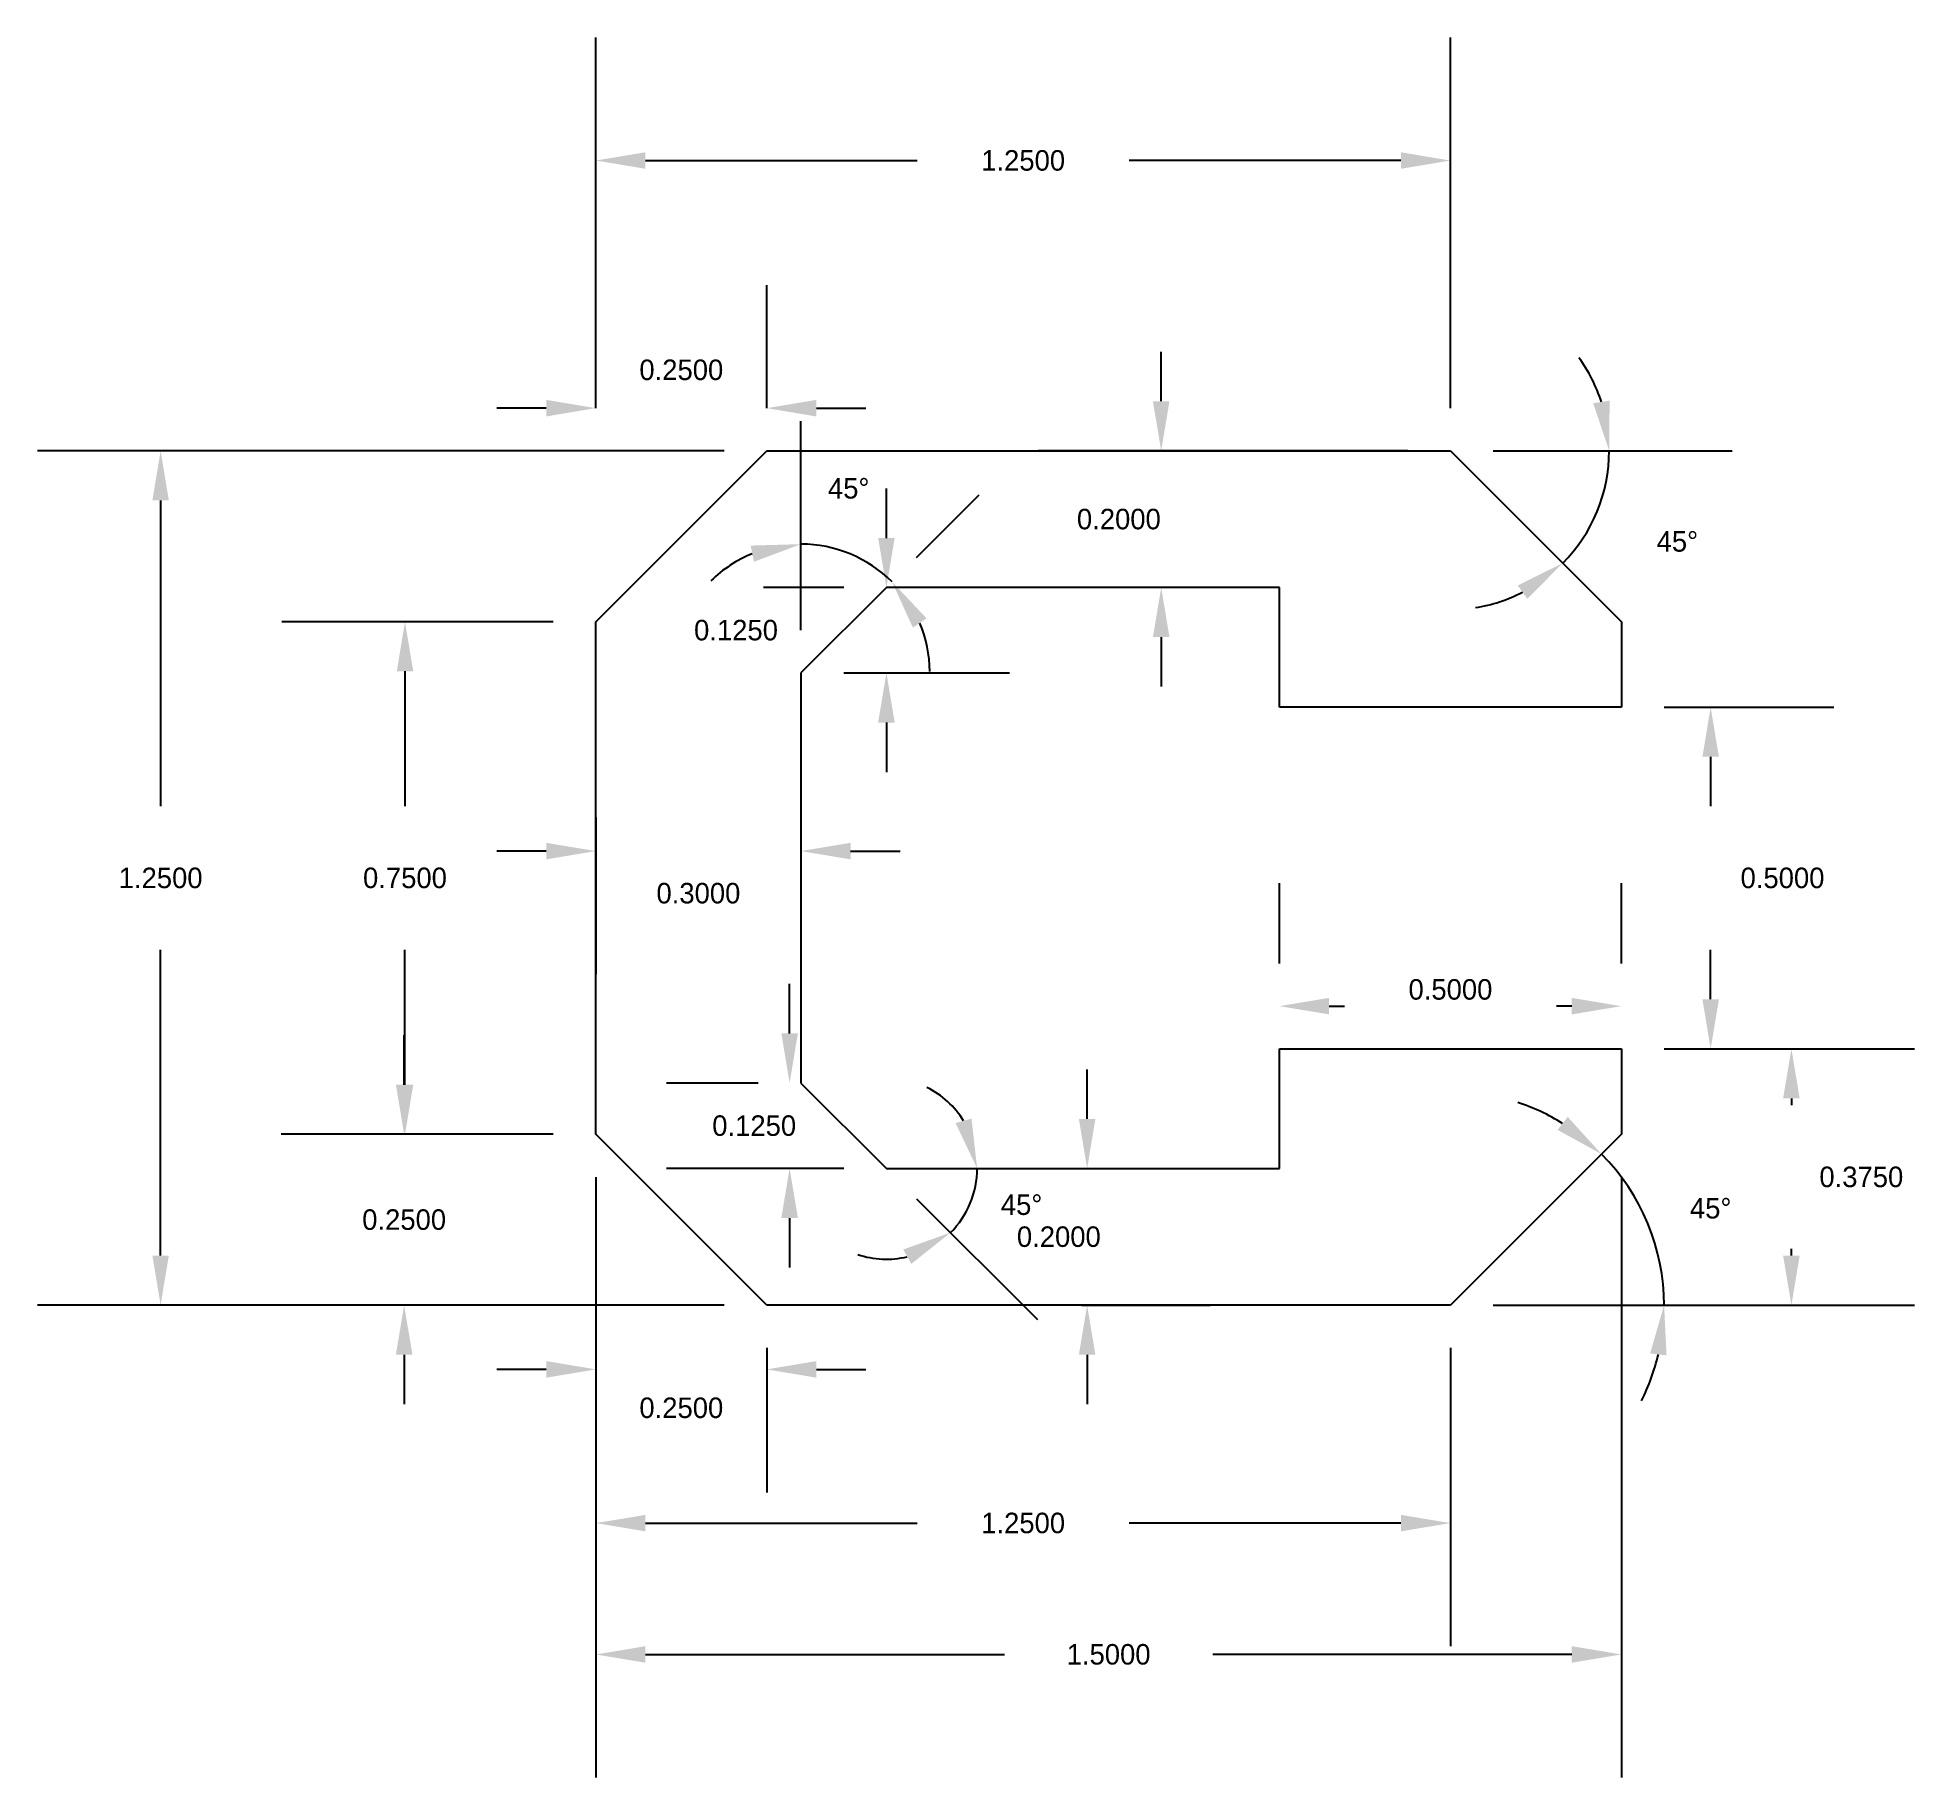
# Model space of a CAD drawing. Header units: inches. Extents: x -0.82 to 1.93, y -0.69 to 1.85.
import ezdxf

# ---------------------------------------------------------------- set-up
doc = ezdxf.new("R2010")
doc.units = ezdxf.units.IN
doc.header["$MEASUREMENT"] = 0
doc.dimstyles.get("Standard").update_dxf_attribs({"dimtxt": 0.03, "dimasz": 0.0725, "dimexe": 0.18, "dimexo": 0.0625, "dimgap": 0.09, "dimtad": 0, "dimtih": 1, "dimtoh": 1, "dimdec": 4, "dimzin": 0, "dimdsep": 46, "dimtxsty": 'Standard', "dimcen": 0.09, "dimclrt": 3, "dimadec": 0, "dimazin": 0, "dimtfac": 1, "dimtdec": 4, "dimtofl": 0, "dimtmove": 2, "dimatfit": 3, "dimfxl": 1, "dimtfillclr": 1, "dimtolj": 1, "dimtzin": 0, "dimarcsym": 0})

# ---------------------------------------------------------------- blocks, each defined once
blk = doc.blocks.new('*D1')
at = {"color": 0, "lineweight": -2}
for p, q in [((-0.0625, 1), (-0.4592, 1)), ((-0.2792, 0.9275), (-0.2792, 0.73)), ((-0.2792, 0.3225), (-0.2792, 0.52)), ((-0.0625, 0.25), (-0.4592, 0.25))]:
    blk.add_line(p, q, dxfattribs=at)
at = {"color": 0}
for points in [[(-0.2912, 0.9275), (-0.2671, 0.9275), (-0.2792, 1)], [(-0.2912, 0.3225), (-0.2671, 0.3225), (-0.2792, 0.25)]]:
    blk.add_solid(points, dxfattribs=at)
at = {"layer": 'Defpoints', "color": 0}
for p in [(0, 1), (-0.2792, 0.25), (0, 0.25)]:
    blk.add_point(p, dxfattribs=at)
at = {"color": 3, "insert": (-0.2792, 0.625), "char_height": 0.03, "attachment_point": 5}
blk.add_mtext('\\A1;0.7500', dxfattribs=at)
blk = doc.blocks.new('*D2')
at = {"color": 0, "lineweight": -2}
for p, q in [((0.1875, 1.25), (-0.8166, 1.25)), ((-0.6366, 1.1775), (-0.6366, 0.73)), ((-0.6366, 0.0725), (-0.6366, 0.52)), ((0.1875, 0), (-0.8166, 0))]:
    blk.add_line(p, q, dxfattribs=at)
at = {"color": 0}
for points in [[(-0.6487, 1.1775), (-0.6246, 1.1775), (-0.6366, 1.25)], [(-0.6487, 0.0725), (-0.6246, 0.0725), (-0.6366, 0)]]:
    blk.add_solid(points, dxfattribs=at)
at = {"layer": 'Defpoints', "color": 0}
for p in [(0.25, 1.25), (-0.6366, 0), (0.25, 0)]:
    blk.add_point(p, dxfattribs=at)
at = {"color": 3, "insert": (-0.6366, 0.625), "char_height": 0.03, "attachment_point": 5}
blk.add_mtext('\\A1;1.2500', dxfattribs=at)
blk = doc.blocks.new('*D3')
at = {"color": 0, "lineweight": -2}
for p, q in [((0.7186, 0.2725), (0.7186, 0.345)), ((0.7145, 0.2), (0.8986, 0.2)), ((0.7103, 0), (0.8986, 0)), ((0.7186, -0.0725), (0.7186, -0.145))]:
    blk.add_line(p, q, dxfattribs=at)
at = {"color": 0}
for points in [[(0.7065, 0.2725), (0.7307, 0.2725), (0.7186, 0.2)], [(0.7065, -0.0725), (0.7307, -0.0725), (0.7186, 0)]]:
    blk.add_solid(points, dxfattribs=at)
at = {"layer": 'Defpoints', "color": 0}
for p in [(0.652, 0.2), (0.6478, 0), (0.7186, 0)]:
    blk.add_point(p, dxfattribs=at)
at = {"color": 3, "insert": (0.6772, 0.1), "char_height": 0.03, "attachment_point": 5}
blk.add_mtext('\\A1;0.2000', dxfattribs=at)
blk = doc.blocks.new('*D4')
at = {"color": 0, "lineweight": -2}
for p, q in [((1, 0.5), (1, 0.6175)), ((1.5, 0.5), (1.5, 0.6175)), ((1.0725, 0.4375), (1.095, 0.4375)), ((1.4275, 0.4375), (1.405, 0.4375))]:
    blk.add_line(p, q, dxfattribs=at)
at = {"color": 0}
for points in [[(1.0725, 0.4496), (1.0725, 0.4254), (1, 0.4375)], [(1.4275, 0.4496), (1.4275, 0.4254), (1.5, 0.4375)]]:
    blk.add_solid(points, dxfattribs=at)
at = {"layer": 'Defpoints', "color": 0}
for p in [(1, 0.4375), (1, 0.4375), (1.5, 0.4375)]:
    blk.add_point(p, dxfattribs=at)
at = {"color": 3, "insert": (1.25, 0.4618), "char_height": 0.03, "attachment_point": 5}
blk.add_mtext('\\A1;0.5000', dxfattribs=at)
blk = doc.blocks.new('*D5')
at = {"color": 0, "lineweight": -2}
for p, q in [((1.5625, 0.875), (1.8106, 0.875)), ((1.6306, 0.8025), (1.6306, 0.73)), ((1.6306, 0.4475), (1.6306, 0.52)), ((1.5625, 0.375), (1.8106, 0.375))]:
    blk.add_line(p, q, dxfattribs=at)
at = {"color": 0}
for points in [[(1.6186, 0.8025), (1.6427, 0.8025), (1.6306, 0.875)], [(1.6186, 0.4475), (1.6427, 0.4475), (1.6306, 0.375)]]:
    blk.add_solid(points, dxfattribs=at)
at = {"layer": 'Defpoints', "color": 0}
for p in [(1.5, 0.875), (1.5, 0.375), (1.6306, 0.375)]:
    blk.add_point(p, dxfattribs=at)
at = {"color": 3, "insert": (1.7357, 0.625), "char_height": 0.03, "attachment_point": 5}
blk.add_mtext('\\A1;0.5000', dxfattribs=at)
blk = doc.blocks.new('*D7')
at = {"color": 0, "lineweight": -2}
for p, q in [((0, 1.3125), (0, 1.8548)), ((1.25, 1.3125), (1.25, 1.8548)), ((0.0725, 1.6748), (0.47, 1.6748)), ((1.1775, 1.6748), (0.78, 1.6748))]:
    blk.add_line(p, q, dxfattribs=at)
at = {"color": 0}
for points in [[(0.0725, 1.6869), (0.0725, 1.6627), (0, 1.6748)], [(1.1775, 1.6869), (1.1775, 1.6627), (1.25, 1.6748)]]:
    blk.add_solid(points, dxfattribs=at)
at = {"layer": 'Defpoints', "color": 0}
for p in [(0, 1.6748), (0, 1.25), (1.25, 1.25)]:
    blk.add_point(p, dxfattribs=at)
at = {"color": 3, "insert": (0.625, 1.6748), "char_height": 0.03, "attachment_point": 5}
blk.add_mtext('\\A1;1.2500', dxfattribs=at)
blk = doc.blocks.new('*D8')
at = {"color": 0, "lineweight": -2}
for p, q in [((0, 1.3125), (0, 1.4925)), ((0.25, 1.3125), (0.25, 1.4925)), ((-0.0725, 1.3125), (-0.145, 1.3125)), ((0.3225, 1.3125), (0.395, 1.3125))]:
    blk.add_line(p, q, dxfattribs=at)
at = {"color": 0}
for points in [[(-0.0725, 1.3246), (-0.0725, 1.3004), (0, 1.3125)], [(0.3225, 1.3246), (0.3225, 1.3004), (0.25, 1.3125)]]:
    blk.add_solid(points, dxfattribs=at)
at = {"layer": 'Defpoints', "color": 0}
for p in [(0, 1.3125), (0, 1.25), (0.25, 1.25)]:
    blk.add_point(p, dxfattribs=at)
at = {"color": 3, "insert": (0.125, 1.3684), "char_height": 0.03, "attachment_point": 5}
blk.add_mtext('\\A1;0.2500', dxfattribs=at)
blk = doc.blocks.new('*D11')
at = {"color": 0, "lineweight": -2}
for p, q in [((0, 0.7134), (0, 0.4844)), ((-0.0725, 0.6644), (-0.145, 0.6644)), ((0.3, 0.6859), (0.3, 0.4844)), ((0.3725, 0.6644), (0.445, 0.6644))]:
    blk.add_line(p, q, dxfattribs=at)
at = {"color": 0}
for points in [[(-0.0725, 0.6765), (-0.0725, 0.6523), (0, 0.6644)], [(0.3725, 0.6765), (0.3725, 0.6523), (0.3, 0.6644)]]:
    blk.add_solid(points, dxfattribs=at)
at = {"layer": 'Defpoints', "color": 0}
for p in [(0, 0.7759), (0.3, 0.7484), (0, 0.6644)]:
    blk.add_point(p, dxfattribs=at)
at = {"color": 3, "insert": (0.15, 0.6026), "char_height": 0.03, "attachment_point": 5}
blk.add_mtext('\\A1;0.3000', dxfattribs=at)
blk = doc.blocks.new('*D12')
at = {"color": 0, "lineweight": -2}
for p, q in [((0.425, 1.1225), (0.425, 1.195)), ((0.3625, 1.05), (0.245, 1.05)), ((0.3625, 0.925), (0.605, 0.925)), ((0.425, 0.8525), (0.425, 0.78))]:
    blk.add_line(p, q, dxfattribs=at)
at = {"color": 0}
for points in [[(0.4129, 1.1225), (0.4371, 1.1225), (0.425, 1.05)], [(0.4129, 0.8525), (0.4371, 0.8525), (0.425, 0.925)]]:
    blk.add_solid(points, dxfattribs=at)
at = {"layer": 'Defpoints', "color": 0}
for p in [(0.425, 1.05), (0.425, 1.05), (0.3, 0.925)]:
    blk.add_point(p, dxfattribs=at)
at = {"color": 3, "insert": (0.205, 0.9875), "char_height": 0.03, "attachment_point": 5}
blk.add_mtext('\\A1;0.1250', dxfattribs=at)
blk = doc.blocks.new('*D13')
at = {"color": 0, "lineweight": -2}
for p, q in [((0.8269, 1.3225), (0.8269, 1.395)), ((1.1875, 1.25), (0.6469, 1.25)), ((0.9375, 1.05), (0.6469, 1.05)), ((0.8269, 0.9775), (0.8269, 0.905))]:
    blk.add_line(p, q, dxfattribs=at)
at = {"color": 0}
for points in [[(0.8148, 1.3225), (0.839, 1.3225), (0.8269, 1.25)], [(0.8148, 0.9775), (0.839, 0.9775), (0.8269, 1.05)]]:
    blk.add_solid(points, dxfattribs=at)
at = {"layer": 'Defpoints', "color": 0}
for p in [(0.8269, 1.25), (1.25, 1.25), (1, 1.05)]:
    blk.add_point(p, dxfattribs=at)
at = {"color": 3, "insert": (0.765, 1.15), "char_height": 0.03, "attachment_point": 5}
blk.add_mtext('\\A1;0.2000', dxfattribs=at)
blk = doc.blocks.new('*D14')
at = {"color": 0, "lineweight": -2}
for p, q in [((0.2834, 0.3975), (0.2834, 0.47)), ((0.2375, 0.325), (0.1034, 0.325)), ((0.3625, 0.2), (0.1034, 0.2)), ((0.2834, 0.1275), (0.2834, 0.055))]:
    blk.add_line(p, q, dxfattribs=at)
at = {"color": 0}
for points in [[(0.2713, 0.3975), (0.2955, 0.3975), (0.2834, 0.325)], [(0.2713, 0.1275), (0.2955, 0.1275), (0.2834, 0.2)]]:
    blk.add_solid(points, dxfattribs=at)
at = {"layer": 'Defpoints', "color": 0}
for p in [(0.3, 0.325), (0.2834, 0.2), (0.425, 0.2)]:
    blk.add_point(p, dxfattribs=at)
at = {"color": 3, "insert": (0.2316, 0.2625), "char_height": 0.03, "attachment_point": 5}
blk.add_mtext('\\A1;0.1250', dxfattribs=at)
blk = doc.blocks.new('*D15')
at = {"color": 0, "lineweight": -2}
for p, q in [((-0.2804, 0.3225), (-0.2804, 0.395)), ((-0.0625, 0.25), (-0.4604, 0.25)), ((0.1875, 0), (-0.4604, 0)), ((-0.2804, -0.0725), (-0.2804, -0.145))]:
    blk.add_line(p, q, dxfattribs=at)
at = {"color": 0}
for points in [[(-0.2925, 0.3225), (-0.2683, 0.3225), (-0.2804, 0.25)], [(-0.2925, -0.0725), (-0.2683, -0.0725), (-0.2804, 0)]]:
    blk.add_solid(points, dxfattribs=at)
at = {"layer": 'Defpoints', "color": 0}
for p in [(-0.2804, 0.25), (0, 0.25), (0.25, 0)]:
    blk.add_point(p, dxfattribs=at)
at = {"color": 3, "insert": (-0.2804, 0.125), "char_height": 0.03, "attachment_point": 5}
blk.add_mtext('\\A1;0.2500', dxfattribs=at)
blk = doc.blocks.new('*D16')
at = {"color": 0, "lineweight": -2}
for p, q in [((0, 0.1875), (0, -0.274)), ((0.25, -0.0625), (0.25, -0.274)), ((-0.0725, -0.094), (-0.145, -0.094)), ((0.3225, -0.094), (0.395, -0.094))]:
    blk.add_line(p, q, dxfattribs=at)
at = {"color": 0}
for points in [[(-0.0725, -0.0819), (-0.0725, -0.1061), (0, -0.094)], [(0.3225, -0.0819), (0.3225, -0.1061), (0.25, -0.094)]]:
    blk.add_solid(points, dxfattribs=at)
at = {"layer": 'Defpoints', "color": 0}
for p in [(0, 0.25), (0.25, 0), (0.25, -0.094)]:
    blk.add_point(p, dxfattribs=at)
at = {"color": 3, "insert": (0.125, -0.1504), "char_height": 0.03, "attachment_point": 5}
blk.add_mtext('\\A1;0.2500', dxfattribs=at)
blk = doc.blocks.new('*D17')
at = {"color": 0, "lineweight": -2}
for p, q in [((0, 0.1875), (0, -0.6911)), ((1.5, 0.1875), (1.5, -0.6911)), ((0.0725, -0.5111), (0.5975, -0.5111)), ((1.4275, -0.5111), (0.9025, -0.5111))]:
    blk.add_line(p, q, dxfattribs=at)
at = {"color": 0}
for points in [[(0.0725, -0.499), (0.0725, -0.5232), (0, -0.5111)], [(1.4275, -0.499), (1.4275, -0.5232), (1.5, -0.5111)]]:
    blk.add_solid(points, dxfattribs=at)
at = {"layer": 'Defpoints', "color": 0}
for p in [(0, 0.25), (1.5, 0.25), (1.5, -0.5111)]:
    blk.add_point(p, dxfattribs=at)
at = {"color": 3, "insert": (0.75, -0.5111), "char_height": 0.03, "attachment_point": 5}
blk.add_mtext('\\A1;1.5000', dxfattribs=at)
blk = doc.blocks.new('*D18')
at = {"color": 0, "lineweight": -2}
for p, q in [((0, 0.1875), (0, -0.4989)), ((1.25, -0.0625), (1.25, -0.4989)), ((0.0725, -0.3189), (0.47, -0.3189)), ((1.1775, -0.3189), (0.78, -0.3189))]:
    blk.add_line(p, q, dxfattribs=at)
at = {"color": 0}
for points in [[(0.0725, -0.3069), (0.0725, -0.331), (0, -0.3189)], [(1.1775, -0.3069), (1.1775, -0.331), (1.25, -0.3189)]]:
    blk.add_solid(points, dxfattribs=at)
at = {"layer": 'Defpoints', "color": 0}
for p in [(0, 0.25), (1.25, 0), (1.25, -0.3189)]:
    blk.add_point(p, dxfattribs=at)
at = {"color": 3, "insert": (0.625, -0.3189), "char_height": 0.03, "attachment_point": 5}
blk.add_mtext('\\A1;1.2500', dxfattribs=at)
blk = doc.blocks.new('*D19')
at = {"color": 0, "lineweight": -2}
blk.add_line((1.3125, 1.25), (1.6622, 1.25), dxfattribs=at)
for start, end in [(17.9658, 35.9317), (315, 0), (279.0683, 297.0342)]:
    blk.add_arc((1.25, 1.25), 0.2322, start, end, dxfattribs=at)
at = {"color": 0}
for points in [[(1.4828, 1.3235), (1.4589, 1.3197), (1.4822, 1.25)], [(1.3484, 1.053), (1.3626, 1.0334), (1.4142, 1.0858)]]:
    blk.add_solid(points, dxfattribs=at)
at = {"layer": 'Defpoints', "color": 0}
for p in [(0.25, 1.25), (1.25, 1.25), (1.25, 1.25), (1.4511, 1.1339), (1.5, 1)]:
    blk.add_point(p, dxfattribs=at)
at = {"color": 3, "insert": (1.5819, 1.1173), "char_height": 0.03, "attachment_point": 5}
blk.add_mtext('\\A1;45°', dxfattribs=at)
blk = doc.blocks.new('*D20')
at = {"color": 0, "lineweight": -2}
blk.add_line((1.3125, 0), (1.7425, 0), dxfattribs=at)
for start, end in [(58.3226, 71.6452), (0, 45), (333.3548, 346.6774)]:
    blk.add_arc((1.25, 0), 0.3125, start, end, dxfattribs=at)
at = {"color": 0}
for points in [[(1.4216, 0.2754), (1.4066, 0.2565), (1.471, 0.221)], [(1.5421, -0.0706), (1.5661, -0.0734), (1.5625, 0)]]:
    blk.add_solid(points, dxfattribs=at)
at = {"layer": 'Defpoints', "color": 0}
for p in [(1.5, 0.25), (1.5206, 0.1562), (0.25, 0), (1.25, 0), (1.25, 0)]:
    blk.add_point(p, dxfattribs=at)
at = {"color": 3, "insert": (1.6306, 0.1416), "char_height": 0.03, "attachment_point": 5}
blk.add_mtext('\\A1;45°', dxfattribs=at)
blk = doc.blocks.new('*D21')
at = {"color": 0, "lineweight": -2}
for p, q in [((0.3, 0.9875), (0.3, 1.2935)), ((0.4692, 1.0942), (0.5606, 1.1856))]:
    blk.add_line(p, q, dxfattribs=at)
for start, end in [(112.175, 134.3501), (45, 90), (0.6499, 22.825)]:
    blk.add_arc((0.3, 0.925), 0.1885, start, end, dxfattribs=at)
at = {"color": 0}
for points in [[(0.2265, 1.1114), (0.2312, 1.0877), (0.3, 1.1135)], [(0.4637, 0.9914), (0.4838, 1.0049), (0.4333, 1.0583)]]:
    blk.add_solid(points, dxfattribs=at)
at = {"layer": 'Defpoints', "color": 0}
for p in [(0.3942, 1.0882), (0.425, 1.05), (0.3, 0.925), (0.3, 0.925), (0.3, 0.325)]:
    blk.add_point(p, dxfattribs=at)
at = {"color": 3, "insert": (0.3698, 1.195), "char_height": 0.03, "attachment_point": 5}
blk.add_mtext('\\A1;45°', dxfattribs=at)
blk = doc.blocks.new('*D22')
at = {"color": 0, "lineweight": -2}
blk.add_line((0.4692, 0.1558), (0.6461, -0.0211), dxfattribs=at)
for start, end in [(31.7179, 63.4357), (315, 0), (251.5643, 283.2821)]:
    blk.add_arc((0.425, 0.2), 0.1327, start, end, dxfattribs=at)
at = {"color": 0}
for points in [[(0.5495, 0.273), (0.5262, 0.2664), (0.5577, 0.2)], [(0.4496, 0.0814), (0.4614, 0.0603), (0.5188, 0.1062)]]:
    blk.add_solid(points, dxfattribs=at)
at = {"layer": 'Defpoints', "color": 0}
for p in [(0.3, 0.325), (0.425, 0.2), (0.425, 0.2), (1, 0.2), (0.5399, 0.1337)]:
    blk.add_point(p, dxfattribs=at)
at = {"color": 3, "insert": (0.6227, 0.1468), "char_height": 0.03, "attachment_point": 5}
blk.add_mtext('\\A1;45°', dxfattribs=at)
blk = doc.blocks.new('*D23')
at = {"color": 0, "lineweight": -2}
for p, q in [((1.5625, 0.375), (1.9287, 0.375)), ((1.7487, 0.3025), (1.7487, 0.2925)), ((1.7487, 0.0725), (1.7487, 0.0825)), ((1.3125, 0), (1.9287, 0))]:
    blk.add_line(p, q, dxfattribs=at)
at = {"color": 0}
for points in [[(1.7366, 0.3025), (1.7608, 0.3025), (1.7487, 0.375)], [(1.7366, 0.0725), (1.7608, 0.0725), (1.7487, 0)]]:
    blk.add_solid(points, dxfattribs=at)
at = {"layer": 'Defpoints', "color": 0}
for p in [(1.5, 0.375), (1.25, 0), (1.7487, 0)]:
    blk.add_point(p, dxfattribs=at)
at = {"color": 3, "insert": (1.851, 0.1875), "char_height": 0.03, "attachment_point": 5}
blk.add_mtext('\\A1;0.3750', dxfattribs=at)

msp = doc.modelspace()

# ---------------------------------------------------------------- linework, layer by layer
for p, q in [((0, 1), (0.25, 1.25)), ((0.25, 1.25), (1.25, 1.25)), ((1.25, 1.25), (1.5, 1)), ((0.425, 1.05), (0.3, 0.925)), ((1, 1.05), (0.425, 1.05)), ((1, 0.875), (1, 1.05)), ((0, 0.25), (0, 1)), ((1.5, 1), (1.5, 0.875)), ((0.3, 0.925), (0.3, 0.325)), ((1.5, 0.875), (1, 0.875)), ((1, 0.2), (1, 0.375)), ((1, 0.375), (1.5, 0.375)), ((1.5, 0.375), (1.5, 0.25)), ((0.3, 0.325), (0.425, 0.2)), ((0.25, 0), (0, 0.25)), ((1.5, 0.25), (1.25, 0)), ((0.425, 0.2), (1, 0.2)), ((1.25, 0), (0.25, 0))]:
    msp.add_line(p, q)

# ---------------------------------------------------------------- dimensions: what is measured, and where the dimension line sits
for base, p1, p2, picture, middle in [((0, 1.67482), (1.25, 1.25), (0, 1.25), '*D7', (0.625, 1.67482)), ((1.5, -0.51112), (0, 0.25), (1.5, 0.25), '*D17', (0.75, -0.51112)), ((1.25, -0.31894), (0, 0.25), (1.25, 0), '*D18', (0.625, -0.31894))]:
    dim = msp.add_linear_dim(base=base, p1=p1, p2=p2, dimstyle='Standard')
    dim.commit()
    dim.dimension.update_dxf_attribs({"geometry": picture, "text_midpoint": middle})
for base, p1, p2, picture, middle in [((0, 1.3125), (0.25, 1.25), (0, 1.25), '*D8', (0.125, 1.36844)), ((0, 0.66442), (0.3, 0.74836), (0, 0.77586), '*D11', (0.15, 0.6026)), ((1, 0.4375), (1.5, 0.4375), (1, 0.4375), '*D4', (1.25, 0.46177)), ((0.25, -0.09403), (0, 0.25), (0.25, 0), '*D16', (0.125, -0.15037))]:
    dim = msp.add_linear_dim(base=base, p1=p1, p2=p2, dimstyle='Standard')
    dim.commit()
    dim.dimension.update_dxf_attribs({"geometry": picture, "text_midpoint": middle, "dimtype": 160})
for base, line1, line2, picture, middle in [((1.45106, 1.13392), ((1.25, 1.25), (1.5, 1)), ((0.25, 1.25), (1.25, 1.25)), '*D19', (1.58194, 1.11726)), ((0.39425, 1.08825), ((0.3, 0.925), (0.3, 0.325)), ((0.425, 1.05), (0.3, 0.925)), '*D21', (0.3698, 1.195)), ((0.53988, 0.13367), ((0.3, 0.325), (0.425, 0.2)), ((0.425, 0.2), (1, 0.2)), '*D22', (0.62269, 0.1468)), ((1.52063, 0.15625), ((1.25, 0), (0.25, 0)), ((1.5, 0.25), (1.25, 0)), '*D20', (1.63063, 0.14161))]:
    dim = msp.add_angular_dim_2l(base=base, line1=line1, line2=line2, dimstyle='Standard')
    dim.commit()
    dim.dimension.update_dxf_attribs({"geometry": picture, "text_midpoint": middle, "dimtype": 162})
for base, p1, p2, picture, middle in [((0.82687, 1.25), (1, 1.05), (1.25, 1.25), '*D13', (0.76502, 1.15)), ((0.425, 1.05), (0.3, 0.925), (0.425, 1.05), '*D12', (0.205, 0.9875)), ((1.63065, 0.375), (1.5, 0.875), (1.5, 0.375), '*D5', (1.73565, 0.625)), ((0.28338, 0.2), (0.3, 0.325), (0.425, 0.2), '*D14', (0.2316, 0.2625)), ((1.74871, 0), (1.5, 0.375), (1.25, 0), '*D23', (1.85098, 0.1875)), ((0.71861, 0), (0.65201, 0.2), (0.64781, 0), '*D3', (0.67721, 0.1))]:
    dim = msp.add_linear_dim(base=base, p1=p1, p2=p2, angle=90, dimstyle='Standard')
    dim.commit()
    dim.dimension.update_dxf_attribs({"geometry": picture, "text_midpoint": middle, "dimtype": 160})
for base, p1, p2, picture, middle in [((-0.63665, 0), (0.25, 1.25), (0.25, 0), '*D2', (-0.63665, 0.625)), ((-0.27915, 0.25), (0, 1), (0, 0.25), '*D1', (-0.27915, 0.625)), ((-0.28037, 0.25), (0.25, 0), (0, 0.25), '*D15', (-0.28037, 0.125))]:
    dim = msp.add_linear_dim(base=base, p1=p1, p2=p2, angle=90, dimstyle='Standard')
    dim.commit()
    dim.dimension.update_dxf_attribs({"geometry": picture, "text_midpoint": middle})

doc.saveas('drawing.dxf')
